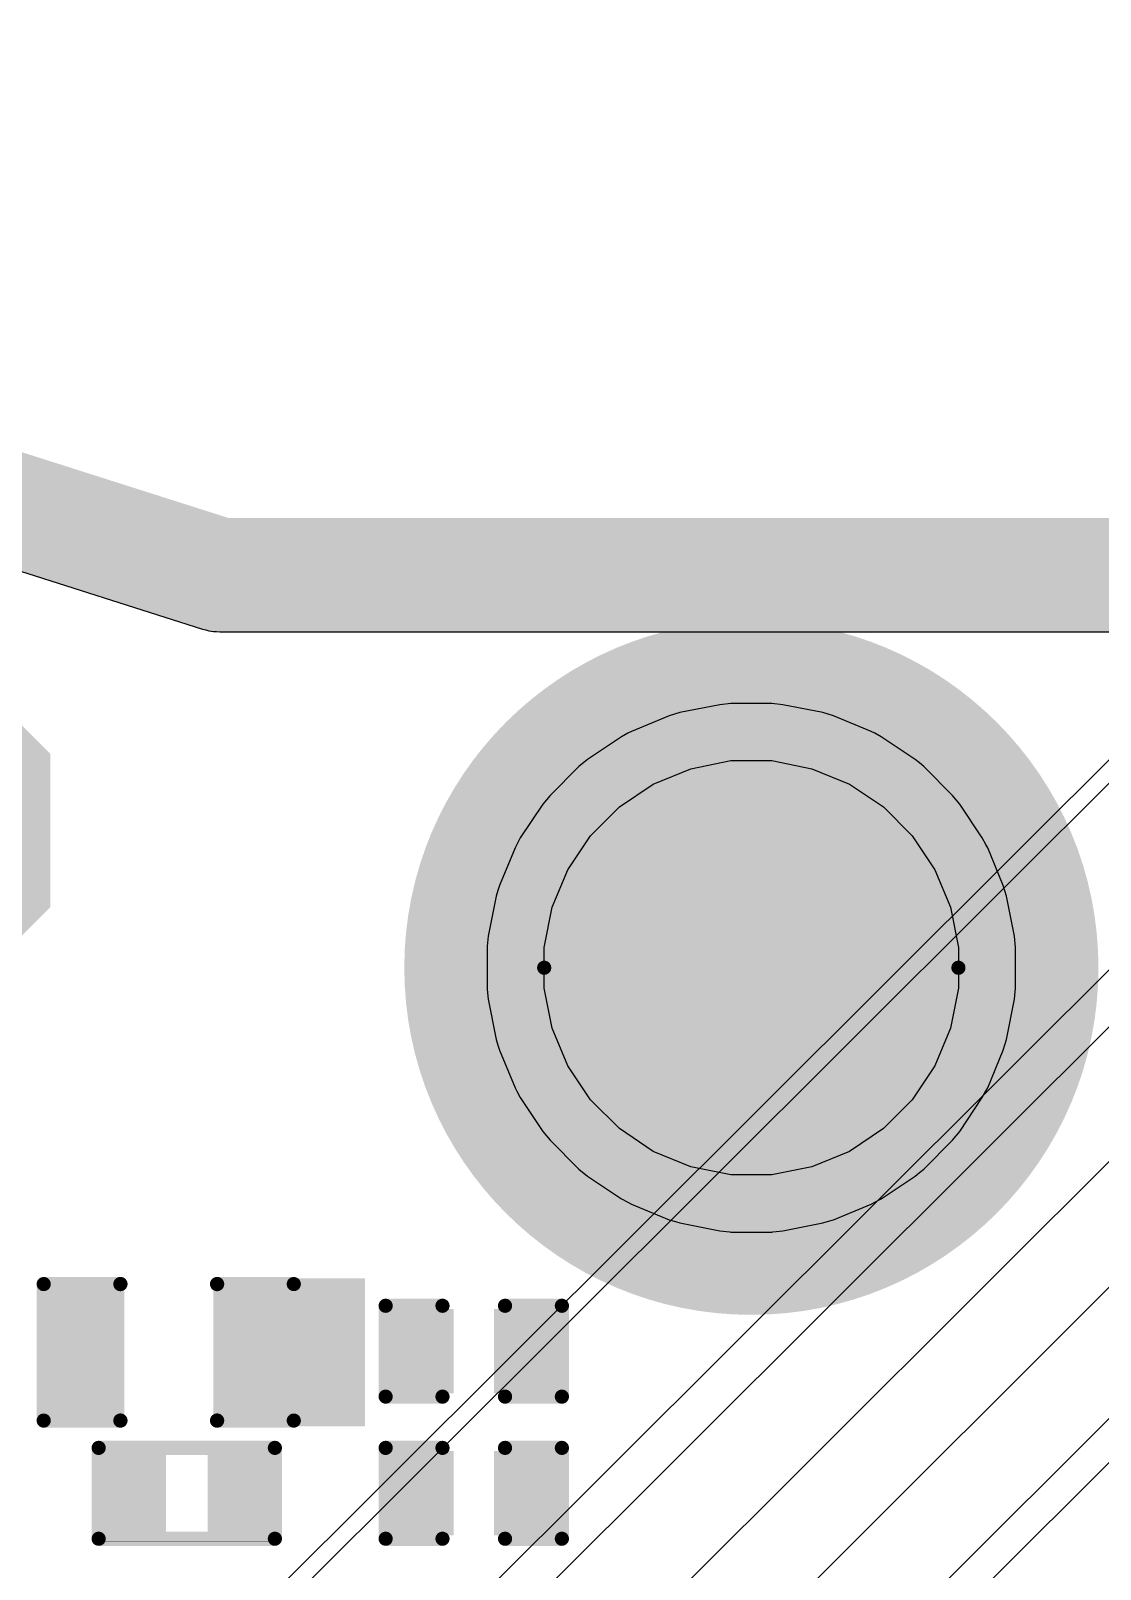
# Model space of a CAD drawing. Header units: inches. Extents: x -5 to 5450, y -4 to 5452.
# Drawn here: x 10.64 to 20.2, y 30.35 to 44.1 of the extents above; entities that cross this region are included whole.
import ezdxf

# ---------------------------------------------------------------- set-up
doc = ezdxf.new("R2010")
doc.units = ezdxf.units.IN
for name, color, linetype in [('Board_outline', 216, 'Continuous'), ('Bottom Layer', 5, 'Continuous'), ('Bottom Solder', 6, 'Continuous'), ('Ground', 76, 'Continuous'), ('Multi-Layer', 9, 'Continuous'), ('Pad Holes', 156, 'Continuous'), ('Power', 16, 'Continuous'), ('Top Layer', 1, 'Continuous'), ('Top Overlay', 2, 'Continuous'), ('Top Paste', 8, 'Continuous'), ('Top Solder', 216, 'Continuous')]:
    doc.layers.add(name, color=color, linetype=linetype)

# ---------------------------------------------------------------- blocks, each defined once
blk = doc.blocks.new('WQFN_30_EP_2_5_4_5__B_11')
at = {"layer": 'Bottom Solder'}
for p in [(0.652, 2.466), (0.904, 1.82), (-1.498, -1.684), (-0.945, -2.028), (0.646, -1.95), (0.9, -1.691), (-1.497, 1.919), (-0.938, 2.488)]:
    blk.add_line(p, (-5429.178, 5440.976), dxfattribs=at)
blk = doc.blocks.new('R___0402_88')
at = {"layer": 'Top Layer'}
for points in [[(-0.699, -0.318), (-0.699, 0.318), (-0.241, 0.318), (-0.241, -0.318)], [(0.241, -0.318), (0.241, 0.318), (0.699, 0.318), (0.699, -0.318)]]:
    blk.add_hatch(color=1, dxfattribs=at).paths.add_polyline_path(points)
at = {"layer": 'Top Paste'}
for points in [[(-0.699, -0.318), (-0.699, 0.318), (-0.241, 0.318), (-0.241, -0.318)], [(0.241, -0.318), (0.241, 0.318), (0.699, 0.318), (0.699, -0.318)]]:
    blk.add_hatch(color=8, dxfattribs=at).paths.add_polyline_path(points)
at = {"layer": 'Top Solder'}
for points in [[(-0.754, -0.373), (-0.754, 0.373), (-0.186, 0.373), (-0.186, -0.373)], [(0.186, -0.373), (0.186, 0.373), (0.754, 0.373), (0.754, -0.373)]]:
    blk.add_hatch(color=216, dxfattribs=at).paths.add_polyline_path(points)
at = {"layer": 'Top Overlay'}
for points in [[(-0.787, -0.406, 0.127, 0.127, 0), (-0.787, 0.406, 0.127, 0.127, 0)], [(-0.787, 0.406, 0.127, 0.127, 0), (0.787, 0.406, 0.127, 0.127, 0)], [(0.787, -0.406, 0.127, 0.127, 0), (0.787, 0.406, 0.127, 0.127, 0)], [(-0.787, -0.406, 0.127, 0.127, 0), (0.787, -0.406, 0.127, 0.127, 0)], [(-0.813, -0.432, 0.00323, 0.00323, 0), (0.813, -0.432, 0.00323, 0.00323, 0)]]:
    blk.add_lwpolyline(points, format="xyseb", dxfattribs=at)
for points in [[(-0.819, 0.406, 0.0635, 0.0635, 1), (-0.756, 0.406, 0.0635, 0.0635, 1)], [(-0.819, 0.406, 0.0635, 0.0635, 1), (-0.756, 0.406, 0.0635, 0.0635, 1)], [(0.756, 0.406, 0.0635, 0.0635, 1), (0.819, 0.406, 0.0635, 0.0635, 1)], [(0.756, 0.406, 0.0635, 0.0635, 1), (0.819, 0.406, 0.0635, 0.0635, 1)], [(-0.819, -0.406, 0.0635, 0.0635, 1), (-0.756, -0.406, 0.0635, 0.0635, 1)], [(-0.819, -0.406, 0.0635, 0.0635, 1), (-0.756, -0.406, 0.0635, 0.0635, 1)], [(0.756, -0.406, 0.0635, 0.0635, 1), (0.819, -0.406, 0.0635, 0.0635, 1)], [(0.756, -0.406, 0.0635, 0.0635, 1), (0.819, -0.406, 0.0635, 0.0635, 1)], [(-0.814, -0.432, 0.00161, 0.00161, 1), (-0.812, -0.432, 0.00161, 0.00161, 1)], [(0.812, -0.432, 0.00161, 0.00161, 1), (0.814, -0.432, 0.00161, 0.00161, 1)]]:
    blk.add_lwpolyline(points, format="xyseb", close=True, dxfattribs=at)
blk = doc.blocks.new('W_______2_54_1_0_128')
at = {"layer": 'Bottom Layer'}
blk.add_hatch(color=5, dxfattribs=at).paths.add_polyline_path([(0.635, 1.27), (-0.635, 1.27), (-1.27, 0.635), (-1.27, -0.635), (-0.635, -1.27), (0.635, -1.27), (1.27, -0.635), (1.27, 0.635)])
at = {"layer": 'Bottom Solder'}
blk.add_hatch(color=6, dxfattribs=at).paths.add_polyline_path([(0.6858, 1.3716), (-0.6858, 1.3716), (-1.3716, 0.6858), (-1.3716, -0.6858), (-0.6858, -1.3716), (0.6858, -1.3716), (1.3716, -0.6858), (1.3716, 0.6858)])
at = {"layer": 'Ground'}
h = blk.add_hatch(color=76, dxfattribs=at)
edge = h.paths.add_edge_path()
edge.add_arc((0, 0), 1.016, 0, 360)
at = {"layer": 'Multi-Layer'}
blk.add_hatch(color=9, dxfattribs=at).paths.add_polyline_path([(0.635, 1.27), (-0.635, 1.27), (-1.27, 0.635), (-1.27, -0.635), (-0.635, -1.27), (0.635, -1.27), (1.27, -0.635), (1.27, 0.635)])
at = {"layer": 'Pad Holes'}
h = blk.add_hatch(color=7, dxfattribs=at)
edge = h.paths.add_edge_path()
edge.add_arc((0, 0), 0.508, 0, 360)
at = {"layer": 'Power'}
h = blk.add_hatch(color=16, dxfattribs=at)
edge = h.paths.add_edge_path()
edge.add_arc((0, 0), 1.016, 0, 360)
at = {"layer": 'Top Layer'}
blk.add_hatch(color=1, dxfattribs=at).paths.add_polyline_path([(0.635, 1.27), (-0.635, 1.27), (-1.27, 0.635), (-1.27, -0.635), (-0.635, -1.27), (0.635, -1.27), (1.27, -0.635), (1.27, 0.635)])
at = {"layer": 'Top Solder'}
blk.add_hatch(color=216, dxfattribs=at).paths.add_polyline_path([(0.6858, 1.3716), (-0.6858, 1.3716), (-1.3716, 0.6858), (-1.3716, -0.6858), (-0.6858, -1.3716), (0.6858, -1.3716), (1.3716, -0.6858), (1.3716, 0.6858)])
blk = doc.blocks.new('LED_0603_143')
at = {"layer": 'Top Layer'}
for points in [[(-1, 0.5), (-0.5, 0.5), (-0.5, -0.5), (-1, -0.5)], [(0.5, 0.5), (1, 0.5), (1, -0.5), (0.5, -0.5)]]:
    blk.add_hatch(color=1, dxfattribs=at).paths.add_polyline_path(points)
at = {"layer": 'Top Overlay'}
blk.add_hatch(color=2, dxfattribs=at).paths.add_polyline_path([(1.118, -0.66), (1.753, -0.66), (1.753, 0.66), (1.118, 0.66)])
at = {"layer": 'Top Paste'}
for points in [[(-1, 0.5), (-0.5, 0.5), (-0.5, -0.5), (-1, -0.5)], [(0.5, 0.5), (1, 0.5), (1, -0.5), (0.5, -0.5)]]:
    blk.add_hatch(color=8, dxfattribs=at).paths.add_polyline_path(points)
at = {"layer": 'Top Solder'}
for points in [[(-1.102, 0.602), (-0.398, 0.602), (-0.398, -0.602), (-1.102, -0.602)], [(0.398, 0.602), (1.102, 0.602), (1.102, -0.602), (0.398, -0.602)]]:
    blk.add_hatch(color=216, dxfattribs=at).paths.add_polyline_path(points)
at = {"layer": 'Top Overlay'}
for points in [[(-1.118, -0.61, 0.127, 0.127, 0), (-1.118, 0.61, 0.127, 0.127, 0)], [(-1.118, 0.61, 0.127, 0.127, 0), (-0.432, 0.61, 0.127, 0.127, 0)], [(0.432, 0.61, 0.127, 0.127, 0), (1.118, 0.61, 0.127, 0.127, 0)], [(1.118, -0.61, 0.127, 0.127, 0), (1.118, 0.61, 0.127, 0.127, 0)], [(-1.118, -0.61, 0.127, 0.127, 0), (-0.432, -0.61, 0.127, 0.127, 0)], [(0.432, -0.61, 0.127, 0.127, 0), (1.118, -0.61, 0.127, 0.127, 0)]]:
    blk.add_lwpolyline(points, format="xyseb", dxfattribs=at)
for points in [[(-1.149, 0.61, 0.0635, 0.0635, 1), (-1.086, 0.61, 0.0635, 0.0635, 1)], [(-1.149, 0.61, 0.0635, 0.0635, 1), (-1.086, 0.61, 0.0635, 0.0635, 1)], [(-0.464, 0.61, 0.0635, 0.0635, 1), (-0.4, 0.61, 0.0635, 0.0635, 1)], [(0.4, 0.61, 0.0635, 0.0635, 1), (0.464, 0.61, 0.0635, 0.0635, 1)], [(1.086, 0.61, 0.0635, 0.0635, 1), (1.149, 0.61, 0.0635, 0.0635, 1)], [(1.086, 0.61, 0.0635, 0.0635, 1), (1.149, 0.61, 0.0635, 0.0635, 1)], [(-1.149, -0.61, 0.0635, 0.0635, 1), (-1.086, -0.61, 0.0635, 0.0635, 1)], [(-1.149, -0.61, 0.0635, 0.0635, 1), (-1.086, -0.61, 0.0635, 0.0635, 1)], [(-0.464, -0.61, 0.0635, 0.0635, 1), (-0.4, -0.61, 0.0635, 0.0635, 1)], [(0.4, -0.61, 0.0635, 0.0635, 1), (0.464, -0.61, 0.0635, 0.0635, 1)], [(1.086, -0.61, 0.0635, 0.0635, 1), (1.149, -0.61, 0.0635, 0.0635, 1)], [(1.086, -0.61, 0.0635, 0.0635, 1), (1.149, -0.61, 0.0635, 0.0635, 1)]]:
    blk.add_lwpolyline(points, format="xyseb", close=True, dxfattribs=at)
blk = doc.blocks.new('S______153')
at = {"layer": 'Bottom Layer'}
h = blk.add_hatch(color=5, dxfattribs=at)
edge = h.paths.add_edge_path()
edge.add_arc((0, 0), 3, 0, 360)
at = {"layer": 'Bottom Solder'}
h = blk.add_hatch(color=6, dxfattribs=at)
edge = h.paths.add_edge_path()
edge.add_arc((0, 0), 3.102, 0, 360)
at = {"layer": 'Ground'}
h = blk.add_hatch(color=76, dxfattribs=at)
edge = h.paths.add_edge_path()
edge.add_arc((0, 0), 2.358, 0, 360)
at = {"layer": 'Multi-Layer'}
h = blk.add_hatch(color=9, dxfattribs=at)
edge = h.paths.add_edge_path()
edge.add_arc((0, 0), 3, 0, 360)
at = {"layer": 'Pad Holes'}
h = blk.add_hatch(color=7, dxfattribs=at)
edge = h.paths.add_edge_path()
edge.add_arc((0, 0), 1.85, 0, 360)
at = {"layer": 'Power'}
h = blk.add_hatch(color=16, dxfattribs=at)
edge = h.paths.add_edge_path()
edge.add_arc((0, 0), 2.358, 0, 360)
at = {"layer": 'Top Layer'}
h = blk.add_hatch(color=1, dxfattribs=at)
edge = h.paths.add_edge_path()
edge.add_arc((0, 0), 3, 0, 360)
at = {"layer": 'Top Solder'}
h = blk.add_hatch(color=216, dxfattribs=at)
edge = h.paths.add_edge_path()
edge.add_arc((0, 0), 3.102, 0, 360)
blk = doc.blocks.new('C___0402_227')
at = {"layer": 'Top Layer'}
for points in [[(-0.699, -0.318), (-0.699, 0.318), (-0.241, 0.318), (-0.241, -0.318)], [(0.241, -0.318), (0.241, 0.318), (0.699, 0.318), (0.699, -0.318)]]:
    blk.add_hatch(color=1, dxfattribs=at).paths.add_polyline_path(points)
at = {"layer": 'Top Paste'}
for points in [[(-0.699, -0.318), (-0.699, 0.318), (-0.241, 0.318), (-0.241, -0.318)], [(0.241, -0.318), (0.241, 0.318), (0.699, 0.318), (0.699, -0.318)]]:
    blk.add_hatch(color=8, dxfattribs=at).paths.add_polyline_path(points)
at = {"layer": 'Top Solder'}
for points in [[(-0.758, -0.377), (-0.758, 0.377), (-0.181, 0.377), (-0.181, -0.377)], [(0.181, -0.377), (0.181, 0.377), (0.758, 0.377), (0.758, -0.377)]]:
    blk.add_hatch(color=216, dxfattribs=at).paths.add_polyline_path(points)
at = {"layer": 'Top Overlay'}
for points in [[(-0.787, 0.406, 0.127, 0.127, 0), (-0.787, -0.406, 0.127, 0.127, 0)], [(-0.279, 0.406, 0.127, 0.127, 0), (-0.787, 0.406, 0.127, 0.127, 0)], [(0.787, 0.406, 0.127, 0.127, 0), (0.279, 0.406, 0.127, 0.127, 0)], [(0.787, 0.406, 0.127, 0.127, 0), (0.787, -0.406, 0.127, 0.127, 0)], [(-0.279, -0.406, 0.127, 0.127, 0), (-0.787, -0.406, 0.127, 0.127, 0)], [(0.787, -0.406, 0.127, 0.127, 0), (0.279, -0.406, 0.127, 0.127, 0)]]:
    blk.add_lwpolyline(points, format="xyseb", dxfattribs=at)
for points in [[(-0.819, 0.406, 0.0635, 0.0635, 1), (-0.756, 0.406, 0.0635, 0.0635, 1)], [(-0.819, 0.406, 0.0635, 0.0635, 1), (-0.756, 0.406, 0.0635, 0.0635, 1)], [(-0.311, 0.406, 0.0635, 0.0635, 1), (-0.248, 0.406, 0.0635, 0.0635, 1)], [(0.248, 0.406, 0.0635, 0.0635, 1), (0.311, 0.406, 0.0635, 0.0635, 1)], [(0.756, 0.406, 0.0635, 0.0635, 1), (0.819, 0.406, 0.0635, 0.0635, 1)], [(0.756, 0.406, 0.0635, 0.0635, 1), (0.819, 0.406, 0.0635, 0.0635, 1)], [(-0.819, -0.406, 0.0635, 0.0635, 1), (-0.756, -0.406, 0.0635, 0.0635, 1)], [(-0.819, -0.406, 0.0635, 0.0635, 1), (-0.756, -0.406, 0.0635, 0.0635, 1)], [(-0.311, -0.406, 0.0635, 0.0635, 1), (-0.248, -0.406, 0.0635, 0.0635, 1)], [(0.248, -0.406, 0.0635, 0.0635, 1), (0.311, -0.406, 0.0635, 0.0635, 1)], [(0.756, -0.406, 0.0635, 0.0635, 1), (0.819, -0.406, 0.0635, 0.0635, 1)], [(0.756, -0.406, 0.0635, 0.0635, 1), (0.819, -0.406, 0.0635, 0.0635, 1)]]:
    blk.add_lwpolyline(points, format="xyseb", close=True, dxfattribs=at)
blk = doc.blocks.new('C___0402_228')
at = {"layer": 'Top Layer'}
for points in [[(-0.699, -0.318), (-0.699, 0.318), (-0.241, 0.318), (-0.241, -0.318)], [(0.241, -0.318), (0.241, 0.318), (0.699, 0.318), (0.699, -0.318)]]:
    blk.add_hatch(color=1, dxfattribs=at).paths.add_polyline_path(points)
at = {"layer": 'Top Paste'}
for points in [[(-0.699, -0.318), (-0.699, 0.318), (-0.241, 0.318), (-0.241, -0.318)], [(0.241, -0.318), (0.241, 0.318), (0.699, 0.318), (0.699, -0.318)]]:
    blk.add_hatch(color=8, dxfattribs=at).paths.add_polyline_path(points)
at = {"layer": 'Top Solder'}
for points in [[(-0.758, -0.377), (-0.758, 0.377), (-0.181, 0.377), (-0.181, -0.377)], [(0.181, -0.377), (0.181, 0.377), (0.758, 0.377), (0.758, -0.377)]]:
    blk.add_hatch(color=216, dxfattribs=at).paths.add_polyline_path(points)
at = {"layer": 'Top Overlay'}
for points in [[(-0.787, 0.406, 0.127, 0.127, 0), (-0.787, -0.406, 0.127, 0.127, 0)], [(-0.279, 0.406, 0.127, 0.127, 0), (-0.787, 0.406, 0.127, 0.127, 0)], [(0.787, 0.406, 0.127, 0.127, 0), (0.279, 0.406, 0.127, 0.127, 0)], [(0.787, 0.406, 0.127, 0.127, 0), (0.787, -0.406, 0.127, 0.127, 0)], [(-0.279, -0.406, 0.127, 0.127, 0), (-0.787, -0.406, 0.127, 0.127, 0)], [(0.787, -0.406, 0.127, 0.127, 0), (0.279, -0.406, 0.127, 0.127, 0)]]:
    blk.add_lwpolyline(points, format="xyseb", dxfattribs=at)
for points in [[(-0.819, 0.406, 0.0635, 0.0635, 1), (-0.756, 0.406, 0.0635, 0.0635, 1)], [(-0.819, 0.406, 0.0635, 0.0635, 1), (-0.756, 0.406, 0.0635, 0.0635, 1)], [(-0.311, 0.406, 0.0635, 0.0635, 1), (-0.248, 0.406, 0.0635, 0.0635, 1)], [(0.248, 0.406, 0.0635, 0.0635, 1), (0.311, 0.406, 0.0635, 0.0635, 1)], [(0.756, 0.406, 0.0635, 0.0635, 1), (0.819, 0.406, 0.0635, 0.0635, 1)], [(0.756, 0.406, 0.0635, 0.0635, 1), (0.819, 0.406, 0.0635, 0.0635, 1)], [(-0.819, -0.406, 0.0635, 0.0635, 1), (-0.756, -0.406, 0.0635, 0.0635, 1)], [(-0.819, -0.406, 0.0635, 0.0635, 1), (-0.756, -0.406, 0.0635, 0.0635, 1)], [(-0.311, -0.406, 0.0635, 0.0635, 1), (-0.248, -0.406, 0.0635, 0.0635, 1)], [(0.248, -0.406, 0.0635, 0.0635, 1), (0.311, -0.406, 0.0635, 0.0635, 1)], [(0.756, -0.406, 0.0635, 0.0635, 1), (0.819, -0.406, 0.0635, 0.0635, 1)], [(0.756, -0.406, 0.0635, 0.0635, 1), (0.819, -0.406, 0.0635, 0.0635, 1)]]:
    blk.add_lwpolyline(points, format="xyseb", close=True, dxfattribs=at)

msp = doc.modelspace()

# ---------------------------------------------------------------- linework, layer by layer
at = {"layer": 'Board_outline'}
for points in [[(2.077, 42.501, 0.254, 0.254, 0), (12.33, 39.237, 0.254, 0.254, 0)], [(2.077, 42.501, 0.254, 0.254, 0), (12.33, 39.237, 0.254, 0.254, 0)], [(12.33, 39.237, 0.254, 0.254, 0), (84.33, 39.237, 0.254, 0.254, 0)], [(12.33, 39.237, 0.254, 0.254, 0), (84.33, 39.237, 0.254, 0.254, 0)]]:
    msp.add_lwpolyline(points, format="xyseb", dxfattribs=at)
for points in [[(12.266, 39.237, 0.127, 0.127, 1), (12.393, 39.237, 0.127, 0.127, 1)], [(12.266, 39.237, 0.127, 0.127, 1), (12.393, 39.237, 0.127, 0.127, 1)], [(12.266, 39.237, 0.127, 0.127, 1), (12.393, 39.237, 0.127, 0.127, 1)], [(12.266, 39.237, 0.127, 0.127, 1), (12.393, 39.237, 0.127, 0.127, 1)], [(18.931, 35.726, 0.127, 0.127, 1), (15.229, 35.726, 0.127, 0.127, 1)], [(15.197, 35.726, 0.0635, 0.0635, 1), (15.26, 35.726, 0.0635, 0.0635, 1)], [(18.899, 35.726, 0.0635, 0.0635, 1), (18.962, 35.726, 0.0635, 0.0635, 1)]]:
    msp.add_lwpolyline(points, format="xyseb", close=True, dxfattribs=at)
at = {"layer": 'Ground'}
for p, q in [((1.922, 42.015), (12.175, 38.751)), ((12.175, 38.751), (12.203, 38.745)), ((12.203, 38.745), (12.23, 38.737)), ((12.23, 38.737), (12.252, 38.734)), ((12.252, 38.734), (12.273, 38.73)), ((12.273, 38.73), (12.301, 38.73)), ((12.301, 38.73), (12.33, 38.727)), ((12.33, 38.727), (84.33, 38.727)), ((16.897, 38.087), (16.798, 38.077)), ((17.262, 38.087), (16.897, 38.087)), ((16.897, 38.087), (16.897, 38.087)), ((16.897, 38.087), (16.897, 38.087)), ((17.362, 38.077), (17.262, 38.087)), ((16.344, 37.977), (16.008, 37.838)), ((16.44, 38.006), (16.344, 37.977)), ((16.798, 38.077), (16.44, 38.006)), ((16.44, 38.006), (16.44, 38.006)), ((17.719, 38.006), (17.362, 38.077)), ((17.815, 37.977), (17.719, 38.006)), ((18.152, 37.838), (17.815, 37.977)), ((15.977, 37.821), (15.919, 37.79)), ((16.008, 37.838), (15.977, 37.821)), ((18.183, 37.821), (18.152, 37.838)), ((18.24, 37.79), (18.183, 37.821)), ((15.919, 37.79), (15.616, 37.588)), ((18.543, 37.588), (18.24, 37.79)), ((15.616, 37.588), (15.539, 37.524)), ((18.582, 37.556), (18.543, 37.588)), ((18.621, 37.524), (18.582, 37.556)), ((15.539, 37.524), (15.281, 37.266)), ((18.878, 37.266), (18.621, 37.524)), ((15.281, 37.266), (15.249, 37.228)), ((18.942, 37.189), (18.878, 37.266)), ((15.217, 37.189), (15.015, 36.886)), ((15.249, 37.228), (15.217, 37.189)), ((19.144, 36.886), (18.942, 37.189)), ((15.015, 36.886), (14.984, 36.828)), ((19.175, 36.828), (19.144, 36.886)), ((14.968, 36.798), (14.828, 36.461)), ((14.984, 36.828), (14.968, 36.798)), ((19.192, 36.798), (19.175, 36.828)), ((19.331, 36.461), (19.192, 36.798)), ((14.828, 36.461), (14.815, 36.416)), ((19.36, 36.365), (19.331, 36.461)), ((14.799, 36.365), (14.728, 36.008)), ((14.815, 36.416), (14.799, 36.365)), ((19.431, 36.008), (19.36, 36.365)), ((19.36, 36.365), (19.36, 36.365)), ((14.719, 35.918), (14.718, 35.908)), ((14.718, 35.908), (14.718, 35.726)), ((14.728, 36.008), (14.719, 35.918)), ((19.441, 35.908), (19.431, 36.008)), ((19.441, 35.726), (19.441, 35.908)), ((19.441, 35.908), (19.441, 35.908)), ((19.441, 35.908), (19.441, 35.908)), ((14.718, 35.726), (14.718, 35.543)), ((19.441, 35.543), (19.441, 35.726)), ((14.718, 35.543), (14.719, 35.533)), ((14.719, 35.533), (14.728, 35.444)), ((19.431, 35.444), (19.441, 35.543)), ((19.441, 35.543), (19.441, 35.543)), ((19.441, 35.543), (19.441, 35.543)), ((14.728, 35.444), (14.799, 35.086)), ((19.36, 35.086), (19.431, 35.444)), ((14.799, 35.086), (14.815, 35.035)), ((19.331, 34.99), (19.36, 35.086)), ((19.36, 35.086), (19.36, 35.086)), ((14.815, 35.035), (14.828, 34.99)), ((14.828, 34.99), (14.968, 34.653)), ((19.192, 34.653), (19.331, 34.99)), ((14.968, 34.653), (14.984, 34.623)), ((19.175, 34.623), (19.192, 34.653)), ((14.984, 34.623), (15.015, 34.565)), ((15.015, 34.565), (15.217, 34.262)), ((18.942, 34.262), (19.144, 34.565)), ((19.144, 34.565), (19.175, 34.623)), ((15.217, 34.262), (15.249, 34.223)), ((18.878, 34.185), (18.942, 34.262)), ((15.249, 34.223), (15.281, 34.185)), ((15.281, 34.185), (15.539, 33.927)), ((18.621, 33.927), (18.878, 34.185)), ((15.539, 33.927), (15.616, 33.863)), ((15.616, 33.863), (15.919, 33.661)), ((18.24, 33.661), (18.543, 33.863)), ((18.543, 33.863), (18.582, 33.895)), ((18.582, 33.895), (18.621, 33.927)), ((15.919, 33.661), (15.977, 33.63)), ((15.977, 33.63), (16.008, 33.614)), ((16.008, 33.614), (16.344, 33.474)), ((17.815, 33.474), (18.152, 33.614)), ((18.152, 33.614), (18.183, 33.63)), ((18.183, 33.63), (18.24, 33.661)), ((16.344, 33.474), (16.403, 33.457)), ((16.403, 33.457), (16.44, 33.445)), ((16.44, 33.445), (16.798, 33.374)), ((17.362, 33.374), (17.719, 33.445)), ((17.719, 33.445), (17.77, 33.461)), ((17.77, 33.461), (17.815, 33.474)), ((16.798, 33.374), (16.888, 33.365)), ((16.888, 33.365), (16.897, 33.364)), ((16.897, 33.364), (17.262, 33.364)), ((17.262, 33.364), (17.272, 33.365)), ((17.272, 33.365), (17.362, 33.374))]:
    msp.add_line(p, q, dxfattribs=at)
for points in [[(2.077, 42.501, 1.016, 1.016, 0), (12.33, 39.237, 1.016, 1.016, 0)], [(12.33, 39.237, 1.016, 1.016, 0), (84.33, 39.237, 1.016, 1.016, 0)], [(16.203, 37.366, 1.016, 1.016, 0), (16.54, 37.505, 1.016, 1.016, 0)], [(16.54, 37.505, 1.016, 1.016, 0), (16.897, 37.577, 1.016, 1.016, 0)], [(16.897, 37.577, 1.016, 1.016, 0), (17.262, 37.577, 1.016, 1.016, 0)], [(17.262, 37.577, 1.016, 1.016, 0), (17.62, 37.505, 1.016, 1.016, 0)], [(17.62, 37.505, 1.016, 1.016, 0), (17.956, 37.366, 1.016, 1.016, 0)], [(15.9, 37.163, 1.016, 1.016, 0), (16.203, 37.366, 1.016, 1.016, 0)], [(17.956, 37.366, 1.016, 1.016, 0), (18.26, 37.163, 1.016, 1.016, 0)], [(15.642, 36.906, 1.016, 1.016, 0), (15.9, 37.163, 1.016, 1.016, 0)], [(18.26, 37.163, 1.016, 1.016, 0), (18.517, 36.906, 1.016, 1.016, 0)], [(15.439, 36.602, 1.016, 1.016, 0), (15.642, 36.906, 1.016, 1.016, 0)], [(18.517, 36.906, 1.016, 1.016, 0), (18.72, 36.602, 1.016, 1.016, 0)], [(15.3, 36.266, 1.016, 1.016, 0), (15.439, 36.602, 1.016, 1.016, 0)], [(18.72, 36.602, 1.016, 1.016, 0), (18.86, 36.266, 1.016, 1.016, 0)], [(15.229, 35.908, 1.016, 1.016, 0), (15.3, 36.266, 1.016, 1.016, 0)], [(18.86, 36.266, 1.016, 1.016, 0), (18.931, 35.908, 1.016, 1.016, 0)], [(15.229, 35.726, 1.016, 1.016, 0), (15.229, 35.908, 1.016, 1.016, 0)], [(18.931, 35.726, 1.016, 1.016, 0), (18.931, 35.908, 1.016, 1.016, 0)], [(15.229, 35.543, 1.016, 1.016, 0), (15.229, 35.726, 1.016, 1.016, 0)], [(18.931, 35.543, 1.016, 1.016, 0), (18.931, 35.726, 1.016, 1.016, 0)], [(15.229, 35.543, 1.016, 1.016, 0), (15.3, 35.186, 1.016, 1.016, 0)], [(18.86, 35.186, 1.016, 1.016, 0), (18.931, 35.543, 1.016, 1.016, 0)], [(15.3, 35.186, 1.016, 1.016, 0), (15.439, 34.849, 1.016, 1.016, 0)], [(18.72, 34.849, 1.016, 1.016, 0), (18.86, 35.186, 1.016, 1.016, 0)], [(15.439, 34.849, 1.016, 1.016, 0), (15.642, 34.546, 1.016, 1.016, 0)], [(18.517, 34.546, 1.016, 1.016, 0), (18.72, 34.849, 1.016, 1.016, 0)], [(15.642, 34.546, 1.016, 1.016, 0), (15.9, 34.288, 1.016, 1.016, 0)], [(18.26, 34.288, 1.016, 1.016, 0), (18.517, 34.546, 1.016, 1.016, 0)], [(15.9, 34.288, 1.016, 1.016, 0), (16.203, 34.085, 1.016, 1.016, 0)], [(17.956, 34.085, 1.016, 1.016, 0), (18.26, 34.288, 1.016, 1.016, 0)], [(16.203, 34.085, 1.016, 1.016, 0), (16.54, 33.946, 1.016, 1.016, 0)], [(17.62, 33.946, 1.016, 1.016, 0), (17.956, 34.085, 1.016, 1.016, 0)], [(16.54, 33.946, 1.016, 1.016, 0), (16.897, 33.875, 1.016, 1.016, 0)], [(16.897, 33.875, 1.016, 1.016, 0), (17.262, 33.875, 1.016, 1.016, 0)], [(17.262, 33.875, 1.016, 1.016, 0), (17.62, 33.946, 1.016, 1.016, 0)]]:
    msp.add_lwpolyline(points, format="xyseb", dxfattribs=at)
for points in [[(12.076, 39.237, 0.508, 0.508, 1), (12.584, 39.237, 0.508, 0.508, 1)], [(12.076, 39.237, 0.508, 0.508, 1), (12.584, 39.237, 0.508, 0.508, 1)], [(16.286, 37.505, 0.508, 0.508, 1), (16.794, 37.505, 0.508, 0.508, 1)], [(16.286, 37.505, 0.508, 0.508, 1), (16.794, 37.505, 0.508, 0.508, 1)], [(16.643, 37.577, 0.508, 0.508, 1), (17.151, 37.577, 0.508, 0.508, 1)], [(16.643, 37.577, 0.508, 0.508, 1), (17.151, 37.577, 0.508, 0.508, 1)], [(17.008, 37.577, 0.508, 0.508, 1), (17.516, 37.577, 0.508, 0.508, 1)], [(17.008, 37.577, 0.508, 0.508, 1), (17.516, 37.577, 0.508, 0.508, 1)], [(17.366, 37.505, 0.508, 0.508, 1), (17.874, 37.505, 0.508, 0.508, 1)], [(17.366, 37.505, 0.508, 0.508, 1), (17.874, 37.505, 0.508, 0.508, 1)], [(15.949, 37.366, 0.508, 0.508, 1), (16.457, 37.366, 0.508, 0.508, 1)], [(15.949, 37.366, 0.508, 0.508, 1), (16.457, 37.366, 0.508, 0.508, 1)], [(17.702, 37.366, 0.508, 0.508, 1), (18.21, 37.366, 0.508, 0.508, 1)], [(17.702, 37.366, 0.508, 0.508, 1), (18.21, 37.366, 0.508, 0.508, 1)], [(15.646, 37.163, 0.508, 0.508, 1), (16.154, 37.163, 0.508, 0.508, 1)], [(15.646, 37.163, 0.508, 0.508, 1), (16.154, 37.163, 0.508, 0.508, 1)], [(18.006, 37.163, 0.508, 0.508, 1), (18.514, 37.163, 0.508, 0.508, 1)], [(18.006, 37.163, 0.508, 0.508, 1), (18.514, 37.163, 0.508, 0.508, 1)], [(15.388, 36.906, 0.508, 0.508, 1), (15.896, 36.906, 0.508, 0.508, 1)], [(15.388, 36.906, 0.508, 0.508, 1), (15.896, 36.906, 0.508, 0.508, 1)], [(18.263, 36.906, 0.508, 0.508, 1), (18.771, 36.906, 0.508, 0.508, 1)], [(18.263, 36.906, 0.508, 0.508, 1), (18.771, 36.906, 0.508, 0.508, 1)], [(15.185, 36.602, 0.508, 0.508, 1), (15.693, 36.602, 0.508, 0.508, 1)], [(15.185, 36.602, 0.508, 0.508, 1), (15.693, 36.602, 0.508, 0.508, 1)], [(18.466, 36.602, 0.508, 0.508, 1), (18.974, 36.602, 0.508, 0.508, 1)], [(18.466, 36.602, 0.508, 0.508, 1), (18.974, 36.602, 0.508, 0.508, 1)], [(15.046, 36.266, 0.508, 0.508, 1), (15.554, 36.266, 0.508, 0.508, 1)], [(15.046, 36.266, 0.508, 0.508, 1), (15.554, 36.266, 0.508, 0.508, 1)], [(18.606, 36.266, 0.508, 0.508, 1), (19.114, 36.266, 0.508, 0.508, 1)], [(18.606, 36.266, 0.508, 0.508, 1), (19.114, 36.266, 0.508, 0.508, 1)], [(14.975, 35.908, 0.508, 0.508, 1), (15.483, 35.908, 0.508, 0.508, 1)], [(14.975, 35.908, 0.508, 0.508, 1), (15.483, 35.908, 0.508, 0.508, 1)], [(18.677, 35.908, 0.508, 0.508, 1), (19.185, 35.908, 0.508, 0.508, 1)], [(18.677, 35.908, 0.508, 0.508, 1), (19.185, 35.908, 0.508, 0.508, 1)], [(14.975, 35.726, 0.508, 0.508, 1), (15.483, 35.726, 0.508, 0.508, 1)], [(14.975, 35.726, 0.508, 0.508, 1), (15.483, 35.726, 0.508, 0.508, 1)], [(18.677, 35.726, 0.508, 0.508, 1), (19.185, 35.726, 0.508, 0.508, 1)], [(18.677, 35.726, 0.508, 0.508, 1), (19.185, 35.726, 0.508, 0.508, 1)], [(14.975, 35.543, 0.508, 0.508, 1), (15.483, 35.543, 0.508, 0.508, 1)], [(14.975, 35.543, 0.508, 0.508, 1), (15.483, 35.543, 0.508, 0.508, 1)], [(18.677, 35.543, 0.508, 0.508, 1), (19.185, 35.543, 0.508, 0.508, 1)], [(18.677, 35.543, 0.508, 0.508, 1), (19.185, 35.543, 0.508, 0.508, 1)], [(15.046, 35.186, 0.508, 0.508, 1), (15.554, 35.186, 0.508, 0.508, 1)], [(15.046, 35.186, 0.508, 0.508, 1), (15.554, 35.186, 0.508, 0.508, 1)], [(18.606, 35.186, 0.508, 0.508, 1), (19.114, 35.186, 0.508, 0.508, 1)], [(18.606, 35.186, 0.508, 0.508, 1), (19.114, 35.186, 0.508, 0.508, 1)], [(15.185, 34.849, 0.508, 0.508, 1), (15.693, 34.849, 0.508, 0.508, 1)], [(15.185, 34.849, 0.508, 0.508, 1), (15.693, 34.849, 0.508, 0.508, 1)], [(18.466, 34.849, 0.508, 0.508, 1), (18.974, 34.849, 0.508, 0.508, 1)], [(18.466, 34.849, 0.508, 0.508, 1), (18.974, 34.849, 0.508, 0.508, 1)], [(15.388, 34.546, 0.508, 0.508, 1), (15.896, 34.546, 0.508, 0.508, 1)], [(15.388, 34.546, 0.508, 0.508, 1), (15.896, 34.546, 0.508, 0.508, 1)], [(18.263, 34.546, 0.508, 0.508, 1), (18.771, 34.546, 0.508, 0.508, 1)], [(18.263, 34.546, 0.508, 0.508, 1), (18.771, 34.546, 0.508, 0.508, 1)], [(15.646, 34.288, 0.508, 0.508, 1), (16.154, 34.288, 0.508, 0.508, 1)], [(15.646, 34.288, 0.508, 0.508, 1), (16.154, 34.288, 0.508, 0.508, 1)], [(18.006, 34.288, 0.508, 0.508, 1), (18.514, 34.288, 0.508, 0.508, 1)], [(18.006, 34.288, 0.508, 0.508, 1), (18.514, 34.288, 0.508, 0.508, 1)], [(15.949, 34.085, 0.508, 0.508, 1), (16.457, 34.085, 0.508, 0.508, 1)], [(15.949, 34.085, 0.508, 0.508, 1), (16.457, 34.085, 0.508, 0.508, 1)], [(17.702, 34.085, 0.508, 0.508, 1), (18.21, 34.085, 0.508, 0.508, 1)], [(17.702, 34.085, 0.508, 0.508, 1), (18.21, 34.085, 0.508, 0.508, 1)], [(16.286, 33.946, 0.508, 0.508, 1), (16.794, 33.946, 0.508, 0.508, 1)], [(16.286, 33.946, 0.508, 0.508, 1), (16.794, 33.946, 0.508, 0.508, 1)], [(16.643, 33.875, 0.508, 0.508, 1), (17.151, 33.875, 0.508, 0.508, 1)], [(16.643, 33.875, 0.508, 0.508, 1), (17.151, 33.875, 0.508, 0.508, 1)], [(17.008, 33.875, 0.508, 0.508, 1), (17.516, 33.875, 0.508, 0.508, 1)], [(17.008, 33.875, 0.508, 0.508, 1), (17.516, 33.875, 0.508, 0.508, 1)], [(17.366, 33.946, 0.508, 0.508, 1), (17.874, 33.946, 0.508, 0.508, 1)], [(17.366, 33.946, 0.508, 0.508, 1), (17.874, 33.946, 0.508, 0.508, 1)]]:
    msp.add_lwpolyline(points, format="xyseb", close=True, dxfattribs=at)
at = {"layer": 'Multi-Layer'}
for p, q in [((16.54, 37.505), (16.897, 37.577)), ((16.897, 37.577), (17.08, 37.577)), ((17.08, 37.577), (17.262, 37.577)), ((17.262, 37.577), (17.62, 37.505)), ((16.203, 37.366), (16.54, 37.505)), ((17.62, 37.505), (17.956, 37.366)), ((15.9, 37.163), (16.203, 37.366)), ((17.956, 37.366), (18.26, 37.163)), ((15.642, 36.906), (15.9, 37.163)), ((18.26, 37.163), (18.517, 36.906)), ((15.439, 36.602), (15.642, 36.906)), ((18.517, 36.906), (18.72, 36.602)), ((15.3, 36.266), (15.439, 36.602)), ((18.72, 36.602), (18.86, 36.266)), ((15.229, 35.908), (15.3, 36.266)), ((18.86, 36.266), (18.931, 35.908)), ((15.229, 35.726), (15.229, 35.908)), ((18.931, 35.908), (18.931, 35.726)), ((15.229, 35.543), (15.229, 35.726)), ((18.931, 35.726), (18.931, 35.543)), ((15.3, 35.186), (15.229, 35.543)), ((18.931, 35.543), (18.86, 35.186)), ((15.439, 34.849), (15.3, 35.186)), ((18.86, 35.186), (18.72, 34.849)), ((15.642, 34.546), (15.439, 34.849)), ((18.72, 34.849), (18.517, 34.546)), ((15.9, 34.288), (15.642, 34.546)), ((18.517, 34.546), (18.26, 34.288)), ((16.203, 34.085), (15.9, 34.288)), ((18.26, 34.288), (17.956, 34.085)), ((16.54, 33.946), (16.203, 34.085)), ((17.956, 34.085), (17.62, 33.946)), ((16.897, 33.875), (16.54, 33.946)), ((17.08, 33.875), (16.897, 33.875)), ((17.08, 33.875), (17.08, 33.875)), ((17.262, 33.875), (17.08, 33.875)), ((17.62, 33.946), (17.262, 33.875))]:
    msp.add_line(p, q, dxfattribs=at)
at = {"layer": 'Power'}
for p, q in [((1.922, 42.015), (12.175, 38.751)), ((12.175, 38.751), (12.203, 38.745)), ((12.203, 38.745), (12.23, 38.737)), ((12.23, 38.737), (12.252, 38.734)), ((12.252, 38.734), (12.273, 38.73)), ((12.273, 38.73), (12.301, 38.73)), ((12.301, 38.73), (12.33, 38.727)), ((12.33, 38.727), (84.33, 38.727)), ((16.897, 38.087), (16.798, 38.077)), ((17.262, 38.087), (16.897, 38.087)), ((16.897, 38.087), (16.897, 38.087)), ((16.897, 38.087), (16.897, 38.087)), ((17.362, 38.077), (17.262, 38.087)), ((16.344, 37.977), (16.008, 37.838)), ((16.44, 38.006), (16.344, 37.977)), ((16.798, 38.077), (16.44, 38.006)), ((16.44, 38.006), (16.44, 38.006)), ((17.719, 38.006), (17.362, 38.077)), ((17.815, 37.977), (17.719, 38.006)), ((18.152, 37.838), (17.815, 37.977)), ((15.977, 37.821), (15.919, 37.79)), ((16.008, 37.838), (15.977, 37.821)), ((18.183, 37.821), (18.152, 37.838)), ((18.24, 37.79), (18.183, 37.821)), ((15.919, 37.79), (15.616, 37.588)), ((18.543, 37.588), (18.24, 37.79)), ((15.616, 37.588), (15.539, 37.524)), ((18.582, 37.556), (18.543, 37.588)), ((18.621, 37.524), (18.582, 37.556)), ((15.539, 37.524), (15.281, 37.266)), ((18.878, 37.266), (18.621, 37.524)), ((15.281, 37.266), (15.249, 37.228)), ((18.942, 37.189), (18.878, 37.266)), ((15.217, 37.189), (15.015, 36.886)), ((15.249, 37.228), (15.217, 37.189)), ((19.144, 36.886), (18.942, 37.189)), ((15.015, 36.886), (14.984, 36.828)), ((19.175, 36.828), (19.144, 36.886)), ((14.968, 36.798), (14.828, 36.461)), ((14.984, 36.828), (14.968, 36.798)), ((19.192, 36.798), (19.175, 36.828)), ((19.331, 36.461), (19.192, 36.798)), ((14.828, 36.461), (14.815, 36.416)), ((19.36, 36.365), (19.331, 36.461)), ((14.799, 36.365), (14.728, 36.008)), ((14.815, 36.416), (14.799, 36.365)), ((19.431, 36.008), (19.36, 36.365)), ((19.36, 36.365), (19.36, 36.365)), ((14.719, 35.918), (14.718, 35.908)), ((14.718, 35.908), (14.718, 35.726)), ((14.728, 36.008), (14.719, 35.918)), ((19.441, 35.908), (19.431, 36.008)), ((19.441, 35.726), (19.441, 35.908)), ((19.441, 35.908), (19.441, 35.908)), ((19.441, 35.908), (19.441, 35.908)), ((14.718, 35.726), (14.718, 35.543)), ((19.441, 35.543), (19.441, 35.726)), ((14.718, 35.543), (14.719, 35.533)), ((14.719, 35.533), (14.728, 35.444)), ((19.431, 35.444), (19.441, 35.543)), ((19.441, 35.543), (19.441, 35.543)), ((19.441, 35.543), (19.441, 35.543)), ((14.728, 35.444), (14.799, 35.086)), ((19.36, 35.086), (19.431, 35.444)), ((14.799, 35.086), (14.815, 35.035)), ((19.331, 34.99), (19.36, 35.086)), ((19.36, 35.086), (19.36, 35.086)), ((14.815, 35.035), (14.828, 34.99)), ((14.828, 34.99), (14.968, 34.653)), ((19.192, 34.653), (19.331, 34.99)), ((14.968, 34.653), (14.984, 34.623)), ((19.175, 34.623), (19.192, 34.653)), ((14.984, 34.623), (15.015, 34.565)), ((15.015, 34.565), (15.217, 34.262)), ((18.942, 34.262), (19.144, 34.565)), ((19.144, 34.565), (19.175, 34.623)), ((15.217, 34.262), (15.249, 34.223)), ((18.878, 34.185), (18.942, 34.262)), ((15.249, 34.223), (15.281, 34.185)), ((15.281, 34.185), (15.539, 33.927)), ((18.621, 33.927), (18.878, 34.185)), ((15.539, 33.927), (15.616, 33.863)), ((15.616, 33.863), (15.919, 33.661)), ((18.24, 33.661), (18.543, 33.863)), ((18.543, 33.863), (18.582, 33.895)), ((18.582, 33.895), (18.621, 33.927)), ((15.919, 33.661), (15.977, 33.63)), ((15.977, 33.63), (16.008, 33.614)), ((16.008, 33.614), (16.344, 33.474)), ((17.815, 33.474), (18.152, 33.614)), ((18.152, 33.614), (18.183, 33.63)), ((18.183, 33.63), (18.24, 33.661)), ((16.344, 33.474), (16.403, 33.457)), ((16.403, 33.457), (16.44, 33.445)), ((16.44, 33.445), (16.798, 33.374)), ((17.362, 33.374), (17.719, 33.445)), ((17.719, 33.445), (17.77, 33.461)), ((17.77, 33.461), (17.815, 33.474)), ((16.798, 33.374), (16.888, 33.365)), ((16.888, 33.365), (16.897, 33.364)), ((16.897, 33.364), (17.262, 33.364)), ((17.262, 33.364), (17.272, 33.365)), ((17.272, 33.365), (17.362, 33.374))]:
    msp.add_line(p, q, dxfattribs=at)
for points in [[(2.077, 42.501, 1.016, 1.016, 0), (12.33, 39.237, 1.016, 1.016, 0)], [(12.33, 39.237, 1.016, 1.016, 0), (84.33, 39.237, 1.016, 1.016, 0)], [(16.203, 37.366, 1.016, 1.016, 0), (16.54, 37.505, 1.016, 1.016, 0)], [(16.54, 37.505, 1.016, 1.016, 0), (16.897, 37.577, 1.016, 1.016, 0)], [(16.897, 37.577, 1.016, 1.016, 0), (17.262, 37.577, 1.016, 1.016, 0)], [(17.262, 37.577, 1.016, 1.016, 0), (17.62, 37.505, 1.016, 1.016, 0)], [(17.62, 37.505, 1.016, 1.016, 0), (17.956, 37.366, 1.016, 1.016, 0)], [(15.9, 37.163, 1.016, 1.016, 0), (16.203, 37.366, 1.016, 1.016, 0)], [(17.956, 37.366, 1.016, 1.016, 0), (18.26, 37.163, 1.016, 1.016, 0)], [(15.642, 36.906, 1.016, 1.016, 0), (15.9, 37.163, 1.016, 1.016, 0)], [(18.26, 37.163, 1.016, 1.016, 0), (18.517, 36.906, 1.016, 1.016, 0)], [(15.439, 36.602, 1.016, 1.016, 0), (15.642, 36.906, 1.016, 1.016, 0)], [(18.517, 36.906, 1.016, 1.016, 0), (18.72, 36.602, 1.016, 1.016, 0)], [(15.3, 36.266, 1.016, 1.016, 0), (15.439, 36.602, 1.016, 1.016, 0)], [(18.72, 36.602, 1.016, 1.016, 0), (18.86, 36.266, 1.016, 1.016, 0)], [(15.229, 35.908, 1.016, 1.016, 0), (15.3, 36.266, 1.016, 1.016, 0)], [(18.86, 36.266, 1.016, 1.016, 0), (18.931, 35.908, 1.016, 1.016, 0)], [(15.229, 35.726, 1.016, 1.016, 0), (15.229, 35.908, 1.016, 1.016, 0)], [(18.931, 35.726, 1.016, 1.016, 0), (18.931, 35.908, 1.016, 1.016, 0)], [(15.229, 35.543, 1.016, 1.016, 0), (15.229, 35.726, 1.016, 1.016, 0)], [(18.931, 35.543, 1.016, 1.016, 0), (18.931, 35.726, 1.016, 1.016, 0)], [(15.229, 35.543, 1.016, 1.016, 0), (15.3, 35.186, 1.016, 1.016, 0)], [(18.86, 35.186, 1.016, 1.016, 0), (18.931, 35.543, 1.016, 1.016, 0)], [(15.3, 35.186, 1.016, 1.016, 0), (15.439, 34.849, 1.016, 1.016, 0)], [(18.72, 34.849, 1.016, 1.016, 0), (18.86, 35.186, 1.016, 1.016, 0)], [(15.439, 34.849, 1.016, 1.016, 0), (15.642, 34.546, 1.016, 1.016, 0)], [(18.517, 34.546, 1.016, 1.016, 0), (18.72, 34.849, 1.016, 1.016, 0)], [(15.642, 34.546, 1.016, 1.016, 0), (15.9, 34.288, 1.016, 1.016, 0)], [(18.26, 34.288, 1.016, 1.016, 0), (18.517, 34.546, 1.016, 1.016, 0)], [(15.9, 34.288, 1.016, 1.016, 0), (16.203, 34.085, 1.016, 1.016, 0)], [(17.956, 34.085, 1.016, 1.016, 0), (18.26, 34.288, 1.016, 1.016, 0)], [(16.203, 34.085, 1.016, 1.016, 0), (16.54, 33.946, 1.016, 1.016, 0)], [(17.62, 33.946, 1.016, 1.016, 0), (17.956, 34.085, 1.016, 1.016, 0)], [(16.54, 33.946, 1.016, 1.016, 0), (16.897, 33.875, 1.016, 1.016, 0)], [(16.897, 33.875, 1.016, 1.016, 0), (17.262, 33.875, 1.016, 1.016, 0)], [(17.262, 33.875, 1.016, 1.016, 0), (17.62, 33.946, 1.016, 1.016, 0)]]:
    msp.add_lwpolyline(points, format="xyseb", dxfattribs=at)
for points in [[(12.076, 39.237, 0.508, 0.508, 1), (12.584, 39.237, 0.508, 0.508, 1)], [(12.076, 39.237, 0.508, 0.508, 1), (12.584, 39.237, 0.508, 0.508, 1)], [(16.286, 37.505, 0.508, 0.508, 1), (16.794, 37.505, 0.508, 0.508, 1)], [(16.286, 37.505, 0.508, 0.508, 1), (16.794, 37.505, 0.508, 0.508, 1)], [(16.643, 37.577, 0.508, 0.508, 1), (17.151, 37.577, 0.508, 0.508, 1)], [(16.643, 37.577, 0.508, 0.508, 1), (17.151, 37.577, 0.508, 0.508, 1)], [(17.008, 37.577, 0.508, 0.508, 1), (17.516, 37.577, 0.508, 0.508, 1)], [(17.008, 37.577, 0.508, 0.508, 1), (17.516, 37.577, 0.508, 0.508, 1)], [(17.366, 37.505, 0.508, 0.508, 1), (17.874, 37.505, 0.508, 0.508, 1)], [(17.366, 37.505, 0.508, 0.508, 1), (17.874, 37.505, 0.508, 0.508, 1)], [(15.949, 37.366, 0.508, 0.508, 1), (16.457, 37.366, 0.508, 0.508, 1)], [(15.949, 37.366, 0.508, 0.508, 1), (16.457, 37.366, 0.508, 0.508, 1)], [(17.702, 37.366, 0.508, 0.508, 1), (18.21, 37.366, 0.508, 0.508, 1)], [(17.702, 37.366, 0.508, 0.508, 1), (18.21, 37.366, 0.508, 0.508, 1)], [(15.646, 37.163, 0.508, 0.508, 1), (16.154, 37.163, 0.508, 0.508, 1)], [(15.646, 37.163, 0.508, 0.508, 1), (16.154, 37.163, 0.508, 0.508, 1)], [(18.006, 37.163, 0.508, 0.508, 1), (18.514, 37.163, 0.508, 0.508, 1)], [(18.006, 37.163, 0.508, 0.508, 1), (18.514, 37.163, 0.508, 0.508, 1)], [(15.388, 36.906, 0.508, 0.508, 1), (15.896, 36.906, 0.508, 0.508, 1)], [(15.388, 36.906, 0.508, 0.508, 1), (15.896, 36.906, 0.508, 0.508, 1)], [(18.263, 36.906, 0.508, 0.508, 1), (18.771, 36.906, 0.508, 0.508, 1)], [(18.263, 36.906, 0.508, 0.508, 1), (18.771, 36.906, 0.508, 0.508, 1)], [(15.185, 36.602, 0.508, 0.508, 1), (15.693, 36.602, 0.508, 0.508, 1)], [(15.185, 36.602, 0.508, 0.508, 1), (15.693, 36.602, 0.508, 0.508, 1)], [(18.466, 36.602, 0.508, 0.508, 1), (18.974, 36.602, 0.508, 0.508, 1)], [(18.466, 36.602, 0.508, 0.508, 1), (18.974, 36.602, 0.508, 0.508, 1)], [(15.046, 36.266, 0.508, 0.508, 1), (15.554, 36.266, 0.508, 0.508, 1)], [(15.046, 36.266, 0.508, 0.508, 1), (15.554, 36.266, 0.508, 0.508, 1)], [(18.606, 36.266, 0.508, 0.508, 1), (19.114, 36.266, 0.508, 0.508, 1)], [(18.606, 36.266, 0.508, 0.508, 1), (19.114, 36.266, 0.508, 0.508, 1)], [(14.975, 35.908, 0.508, 0.508, 1), (15.483, 35.908, 0.508, 0.508, 1)], [(14.975, 35.908, 0.508, 0.508, 1), (15.483, 35.908, 0.508, 0.508, 1)], [(18.677, 35.908, 0.508, 0.508, 1), (19.185, 35.908, 0.508, 0.508, 1)], [(18.677, 35.908, 0.508, 0.508, 1), (19.185, 35.908, 0.508, 0.508, 1)], [(14.975, 35.726, 0.508, 0.508, 1), (15.483, 35.726, 0.508, 0.508, 1)], [(14.975, 35.726, 0.508, 0.508, 1), (15.483, 35.726, 0.508, 0.508, 1)], [(18.677, 35.726, 0.508, 0.508, 1), (19.185, 35.726, 0.508, 0.508, 1)], [(18.677, 35.726, 0.508, 0.508, 1), (19.185, 35.726, 0.508, 0.508, 1)], [(14.975, 35.543, 0.508, 0.508, 1), (15.483, 35.543, 0.508, 0.508, 1)], [(14.975, 35.543, 0.508, 0.508, 1), (15.483, 35.543, 0.508, 0.508, 1)], [(18.677, 35.543, 0.508, 0.508, 1), (19.185, 35.543, 0.508, 0.508, 1)], [(18.677, 35.543, 0.508, 0.508, 1), (19.185, 35.543, 0.508, 0.508, 1)], [(15.046, 35.186, 0.508, 0.508, 1), (15.554, 35.186, 0.508, 0.508, 1)], [(15.046, 35.186, 0.508, 0.508, 1), (15.554, 35.186, 0.508, 0.508, 1)], [(18.606, 35.186, 0.508, 0.508, 1), (19.114, 35.186, 0.508, 0.508, 1)], [(18.606, 35.186, 0.508, 0.508, 1), (19.114, 35.186, 0.508, 0.508, 1)], [(15.185, 34.849, 0.508, 0.508, 1), (15.693, 34.849, 0.508, 0.508, 1)], [(15.185, 34.849, 0.508, 0.508, 1), (15.693, 34.849, 0.508, 0.508, 1)], [(18.466, 34.849, 0.508, 0.508, 1), (18.974, 34.849, 0.508, 0.508, 1)], [(18.466, 34.849, 0.508, 0.508, 1), (18.974, 34.849, 0.508, 0.508, 1)], [(15.388, 34.546, 0.508, 0.508, 1), (15.896, 34.546, 0.508, 0.508, 1)], [(15.388, 34.546, 0.508, 0.508, 1), (15.896, 34.546, 0.508, 0.508, 1)], [(18.263, 34.546, 0.508, 0.508, 1), (18.771, 34.546, 0.508, 0.508, 1)], [(18.263, 34.546, 0.508, 0.508, 1), (18.771, 34.546, 0.508, 0.508, 1)], [(15.646, 34.288, 0.508, 0.508, 1), (16.154, 34.288, 0.508, 0.508, 1)], [(15.646, 34.288, 0.508, 0.508, 1), (16.154, 34.288, 0.508, 0.508, 1)], [(18.006, 34.288, 0.508, 0.508, 1), (18.514, 34.288, 0.508, 0.508, 1)], [(18.006, 34.288, 0.508, 0.508, 1), (18.514, 34.288, 0.508, 0.508, 1)], [(15.949, 34.085, 0.508, 0.508, 1), (16.457, 34.085, 0.508, 0.508, 1)], [(15.949, 34.085, 0.508, 0.508, 1), (16.457, 34.085, 0.508, 0.508, 1)], [(17.702, 34.085, 0.508, 0.508, 1), (18.21, 34.085, 0.508, 0.508, 1)], [(17.702, 34.085, 0.508, 0.508, 1), (18.21, 34.085, 0.508, 0.508, 1)], [(16.286, 33.946, 0.508, 0.508, 1), (16.794, 33.946, 0.508, 0.508, 1)], [(16.286, 33.946, 0.508, 0.508, 1), (16.794, 33.946, 0.508, 0.508, 1)], [(16.643, 33.875, 0.508, 0.508, 1), (17.151, 33.875, 0.508, 0.508, 1)], [(16.643, 33.875, 0.508, 0.508, 1), (17.151, 33.875, 0.508, 0.508, 1)], [(17.008, 33.875, 0.508, 0.508, 1), (17.516, 33.875, 0.508, 0.508, 1)], [(17.008, 33.875, 0.508, 0.508, 1), (17.516, 33.875, 0.508, 0.508, 1)], [(17.366, 33.946, 0.508, 0.508, 1), (17.874, 33.946, 0.508, 0.508, 1)], [(17.366, 33.946, 0.508, 0.508, 1), (17.874, 33.946, 0.508, 0.508, 1)]]:
    msp.add_lwpolyline(points, format="xyseb", close=True, dxfattribs=at)

# ---------------------------------------------------------------- block references
for name, p, rotation in [('WQFN_30_EP_2_5_4_5__B_11', (8.896, 23.057), 270), ('S______153', (17.08, 35.726), 180), ('W_______2_54_1_0_128', (9.442, 36.953), 180), ('C___0402_228', (14.599, 32.299), 180), ('C___0402_227', (14.599, 31.029), 180)]:
    msp.add_blockref(name, p, dxfattribs=dict(rotation=rotation))
for name, p in [('LED_0603_143', (11.873, 32.289)), ('R___0402_88', (12.034, 31.029))]:
    msp.add_blockref(name, p)

doc.saveas('drawing.dxf')
